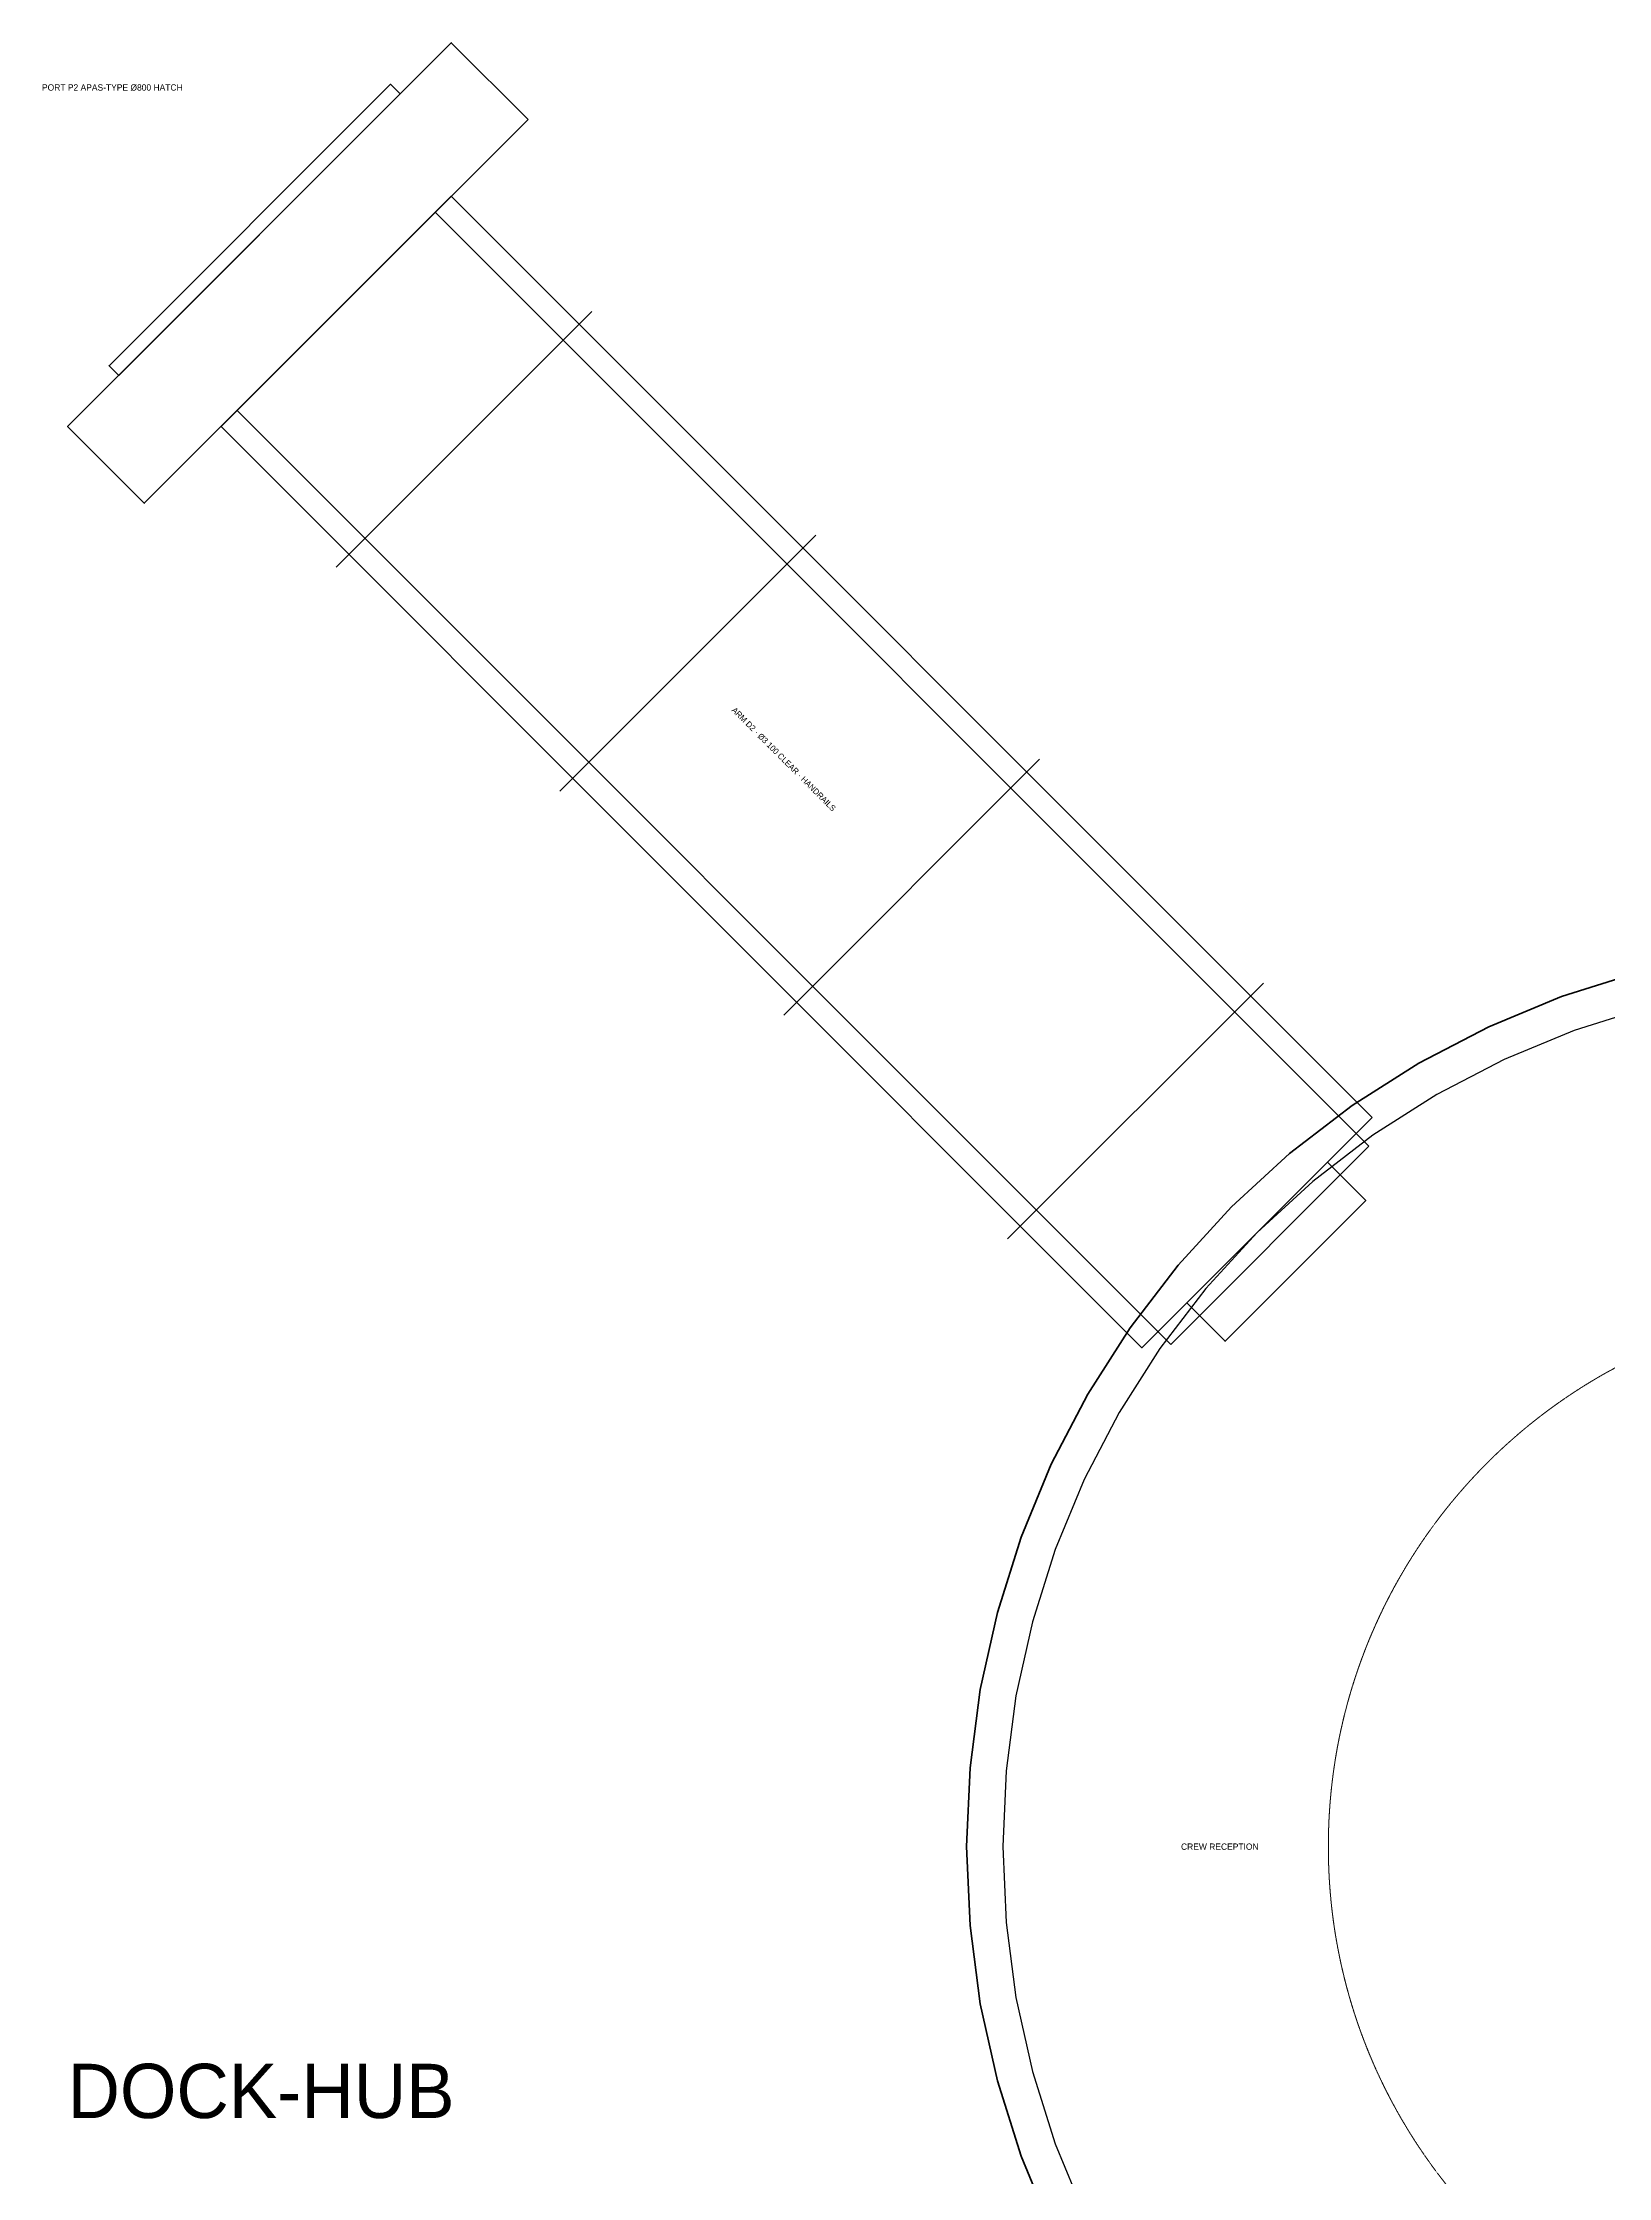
# Model space of a CAD drawing. Header units: millimetres. Extents: x -275 to 40156, y -27250 to 19940.
# Drawn here: x -275 to 17036, y -3655 to 19940 of the extents above; entities that cross this region are included whole.
import ezdxf
from ezdxf.enums import TextEntityAlignment as Align

# ---------------------------------------------------------------- set-up
doc = ezdxf.new("R2010")
doc.units = ezdxf.units.MM
doc.linetypes.add('DASHED', pattern=[1.524, 1.27, -0.254])
for name, color, linetype, lineweight in [('A-ANNO-NOTE', 7, 'CONTINUOUS', 18), ('A-ANNO-TEXT', 7, 'CONTINUOUS', 25), ('A-DOOR-PRES', 1, 'CONTINUOUS', 35), ('A-HIDN', 8, 'DASHED', 18), ('A-POCHE', 7, 'CONTINUOUS', 50), ('A-WALL-PRHU', 7, 'CONTINUOUS', 70), ('S-STRC', 7, 'CONTINUOUS', 25)]:
    doc.layers.add(name, color=color, linetype=linetype, lineweight=lineweight)
doc.layers.add('A-VOID', color=7, linetype='CONTINUOUS')

msp = doc.modelspace()

# ---------------------------------------------------------------- linework, layer by layer
at = {"layer": 'A-DOOR-PRES'}
for points in [[(3676.95526, 19374.7258), (3570.88924, 19480.79182), (459.61941, 16369.52198), (565.68542, 16263.45597)], [(13930.00359, 7566.04256), (14354.26766, 7141.77849), (12798.63274, 5586.14357), (12374.36867, 6010.40764)]]:
    msp.add_lwpolyline(points, close=True, dxfattribs=at)
at = {"layer": 'A-HIDN'}
msp.add_circle((19940.41123, 0), 6000, dxfattribs=at)
at = {"layer": 'A-POCHE'}
msp.add_lwpolyline([(14424.97834, 8061.01731), (4242.64069, 18243.35495), (1697.05627, 15697.77054), (11879.39392, 5515.43289)], close=True, dxfattribs=at)
msp.add_lwpolyline([(17352.22078, 9659.25826), (16520.2098, 9396.92621), (15714.22861, 9063.07787), (14940.41123, 8660.25404), (14204.64687, 8191.52044), (13512.53513, 7660.44443), (12869.34342, 7071.06781), (12279.9668, 6427.8761), (11748.89079, 5735.76436), (11280.15719, 5000), (10877.33336, 4226.18262), (10543.48502, 3420.20143), (10281.15297, 2588.19045), (10092.3337, 1736.48178), (9978.46425, 871.55743), (9940.41123, 0), (9978.46425, -871.55743), (10092.3337, -1736.48178), (10281.15297, -2588.19045), (10543.48502, -3420.20143), (10877.33336, -4226.18262)], dxfattribs=at)
at = {"layer": 'A-VOID'}
msp.add_lwpolyline([(14389.623, 7742.81925), (4065.86399, 18066.57826), (1873.83297, 15874.54724), (12197.59198, 5550.78823)], close=True, dxfattribs=at)
msp.add_lwpolyline([(17455.7484, 9272.88793), (16657.01785, 9021.04916), (15883.27592, 8700.55476), (15140.41123, 8313.84388), (14434.07744, 7863.85963), (13769.65018, 7354.02665), (13152.18613, 6788.2251), (12586.38458, 6170.76105), (12076.5516, 5506.33379), (11626.56735, 4800), (11239.85647, 4057.13531), (10919.36207, 3283.39338), (10667.5233, 2484.66283), (10486.2568, 1667.02251), (10376.94213, 836.69513), (10340.41123, 0), (10376.94213, -836.69513), (10486.2568, -1667.02251), (10667.5233, -2484.66283), (10919.36207, -3283.39338), (11239.85647, -4057.13531)], dxfattribs=at)
at = {"layer": 'A-WALL-PRHU'}
msp.add_lwpolyline([(5091.16882, 19091.88309), (4242.64069, 19940.41123), (0, 15697.77054), (848.52814, 14849.2424)], close=True, dxfattribs=at)
at = {"layer": 'S-STRC'}
for p, q in [((5798.27561, 16970.56275), (2969.84848, 14142.13562)), ((8273.14934, 14495.68901), (5444.72222, 11667.26189)), ((10748.02307, 12020.81528), (7919.59595, 9192.38816)), ((13222.89681, 9545.94155), (10394.46968, 6717.51442))]:
    msp.add_line(p, q, dxfattribs=at)

# ---------------------------------------------------------------- texts
at = {"layer": 'A-ANNO-NOTE'}
msp.add_text('ARM D2 · Ø3 100 CLEAR · HANDRAILS', height=65, rotation=-45, dxfattribs=at).set_placement((7919.59595, 12020.81528), align=Align.MIDDLE_CENTER)
at = {"layer": 'A-ANNO-TEXT'}
for s, p in [('PORT P2 APAS-TYPE Ø800 HATCH', (494.97475, 19445.43648)), ('CREW RECEPTION', (12740.41123, 0))]:
    msp.add_text(s, height=70, dxfattribs=at).set_placement(p, align=Align.MIDDLE_CENTER)
msp.add_text('DOCK-HUB', height=600, dxfattribs=at).set_placement((0, -3000))

doc.saveas('drawing.dxf')
